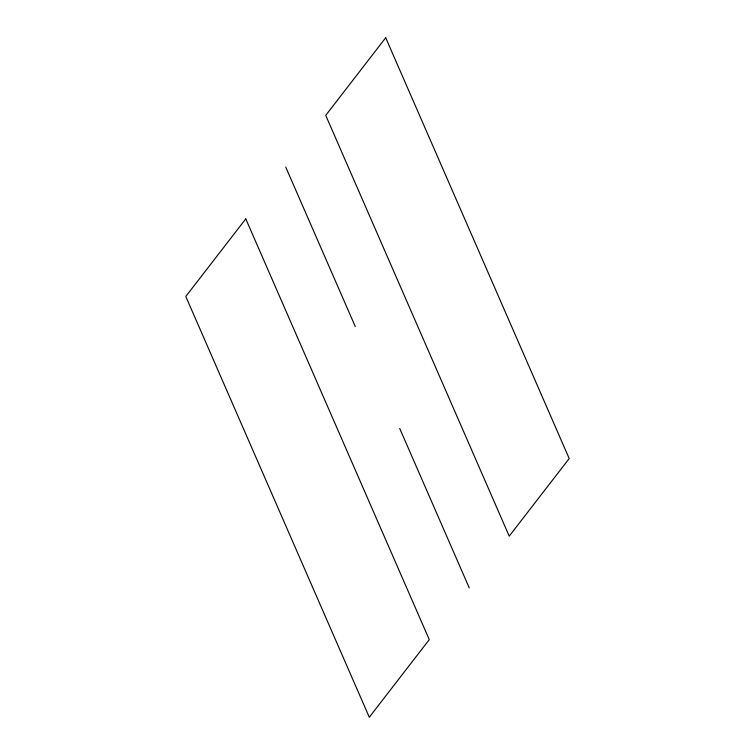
<?xml version="1.0" encoding="UTF-8"?>
<svg xmlns="http://www.w3.org/2000/svg" width="755" height="755" viewBox="0 0 755 755"><rect width="100%" height="100%" fill="white"/><g stroke="black" fill="none" stroke-linecap="round" stroke-linejoin="round"><path stroke-width="1.13" d="M285.749 167.11L355.294 326.575M399.706 428.425L469.251 587.89M245.771 218.856L185.796 296.47L369.299 717.25L429.274 639.636L245.771 218.856M385.701 37.75L325.726 115.364L509.229 536.144L569.204 458.53L385.701 37.75"/></g></svg>
